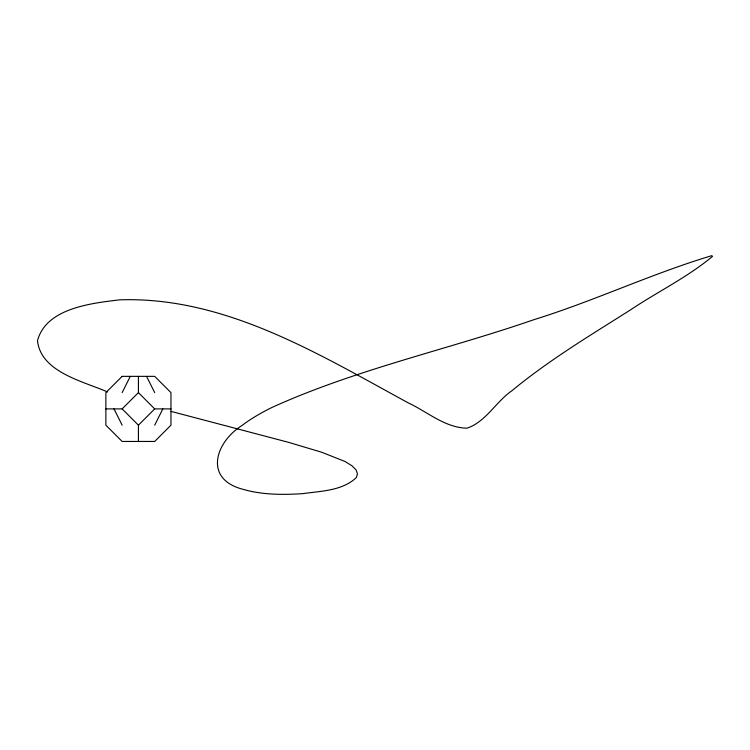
<?xml version="1.0" encoding="UTF-8"?>
<svg xmlns="http://www.w3.org/2000/svg" width="750" height="750" viewBox="0 0 750 750"><rect width="100%" height="100%" fill="white"/><g stroke="black" fill="none" stroke-linecap="round" stroke-linejoin="round"><path stroke-width="1.12" d="M122.147 392.625L130.284 376.359M154.697 425.175L162.834 408.9M105.872 408.9L122.147 408.9L138.422 392.625L138.422 376.359M138.422 441.45L138.422 425.175L154.697 408.9L170.963 408.9M171.084 411.403L288.188 442.238L321.544 452.194L344.944 461.456L352.031 465.816L356.119 469.969L357.469 473.897L356.353 477.562C342.319 490.912 320.841 491.044 302.681 493.65C282.591 494.934 261.984 494.925 242.522 489.178C203.541 478.903 215.222 442.209 242.203 425.344A135.159 46.772 -13.7 0 1 272.25 407.316C356.269 369.244 447.075 349.772 533.991 319.65C594.178 300.984 651.591 273.694 711.825 255.647L712.5 256.416C687.459 277.266 657.506 291.797 630.431 309.928C590.053 335.522 548.803 360.216 511.884 390.759C495.891 401.775 485.906 421.837 467.016 428.184C445.153 427.828 427.322 411.759 408.272 402.891C318.947 354.291 225.188 296.344 119.841 299.831C91.903 303.188 46.087 307.959 37.5 340.725C40.913 372.319 83.578 381.366 107.625 392.006M138.422 392.625L154.697 408.9M122.147 408.9L138.422 425.175M146.559 376.359L154.697 392.625M114.009 408.9L122.147 425.175M122.147 376.359L105.872 392.625L105.872 425.175L122.147 441.45L154.697 441.45L170.963 425.175L170.963 392.625L154.697 376.359L122.147 376.359"/></g></svg>
